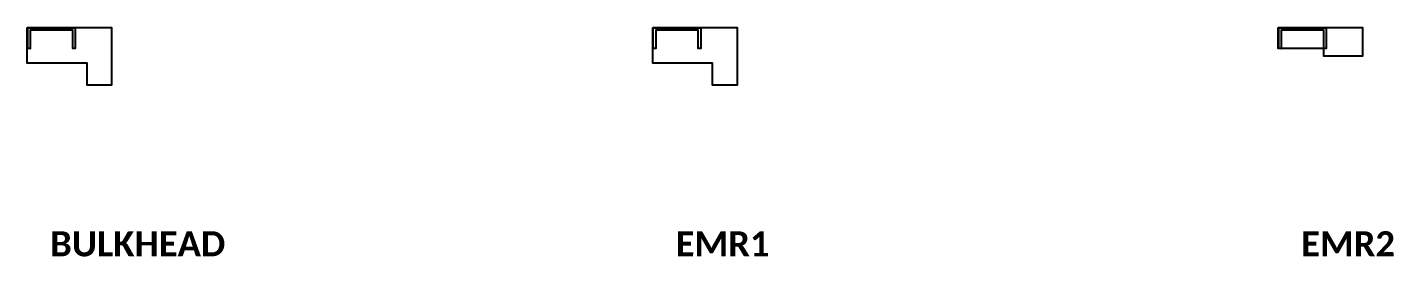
# Model space of a CAD drawing. Header units: inches. Extents: x 6018 to 43264, y -596 to 1082.
# Drawn here: x 36711 to 43264, y -596 to 501 of the extents above; entities that cross this region are included whole.
import ezdxf

# ---------------------------------------------------------------- set-up
doc = ezdxf.new("R2010")
doc.units = ezdxf.units.IN
doc.header["$MEASUREMENT"] = 0
doc.header["$PDMODE"] = 99
for name, color, linetype in [('DATUM', 2, 'Continuous'), ('FLOOR LABELS', 1, 'Continuous'), ('SECONDARY AREA', 7, 'Continuous'), ('SHEAR-WALL', 1, 'Continuous')]:
    doc.layers.add(name, color=color, linetype=linetype)
doc.styles.add('Calibri_B_1', font='calibrib.ttf', dxfattribs={"height": 12})

msp = doc.modelspace()

# ---------------------------------------------------------------- linework, layer by layer
at = {"layer": 'DATUM'}
for p in [(36724.7, 400.6), (39724.7, 400.6), (42724.7, 400.6)]:
    msp.add_point(p, dxfattribs=at)
at = {"layer": 'SECONDARY AREA'}
for points in [[(36710.5, 501.2), (37114.8, 501.2), (37114.8, 224.1), (36997.3, 224.1), (36997.3, 329.9), (36710.5, 329.9)], [(39710.5, 501.2), (40114.8, 501.2), (40114.8, 224.1), (39997.3, 224.1), (39997.3, 329.9), (39710.5, 329.9)], [(42710.5, 501.2), (43114.8, 501.2), (43114.8, 364.1), (42928.7, 364.1), (42928.7, 400.6), (42710.5, 400.6)]]:
    msp.add_lwpolyline(points, close=True, dxfattribs=at)
at = {"layer": 'SHEAR-WALL'}
for points in [[(36712.7, 400.6), (36712.7, 499.1), (36940.7, 499.1), (36940.7, 400.6), (36928.7, 400.6), (36928.7, 487.1), (36724.7, 487.1), (36724.7, 400.6)], [(39712.7, 400.6), (39712.7, 499.1), (39940.7, 499.1), (39940.7, 400.6), (39928.7, 400.6), (39928.7, 487.1), (39724.7, 487.1), (39724.7, 400.6)], [(42712.7, 400.6), (42712.7, 499.1), (42940.7, 499.1), (42940.7, 400.6), (42928.7, 400.6), (42928.7, 487.1), (42724.7, 487.1), (42724.7, 400.6)]]:
    msp.add_lwpolyline(points, close=True, dxfattribs=at)

# ---------------------------------------------------------------- texts
at = {"layer": 'FLOOR LABELS', "style": 'Calibri_B_1'}
for s, p in [('BULKHEAD', (36820.1, -594.3)), ('EMR1', (39820.1, -594.3)), ('EMR2', (42820.1, -594.3))]:
    msp.add_text(s, height=120, dxfattribs=at).set_placement(p)

doc.saveas('drawing.dxf')
